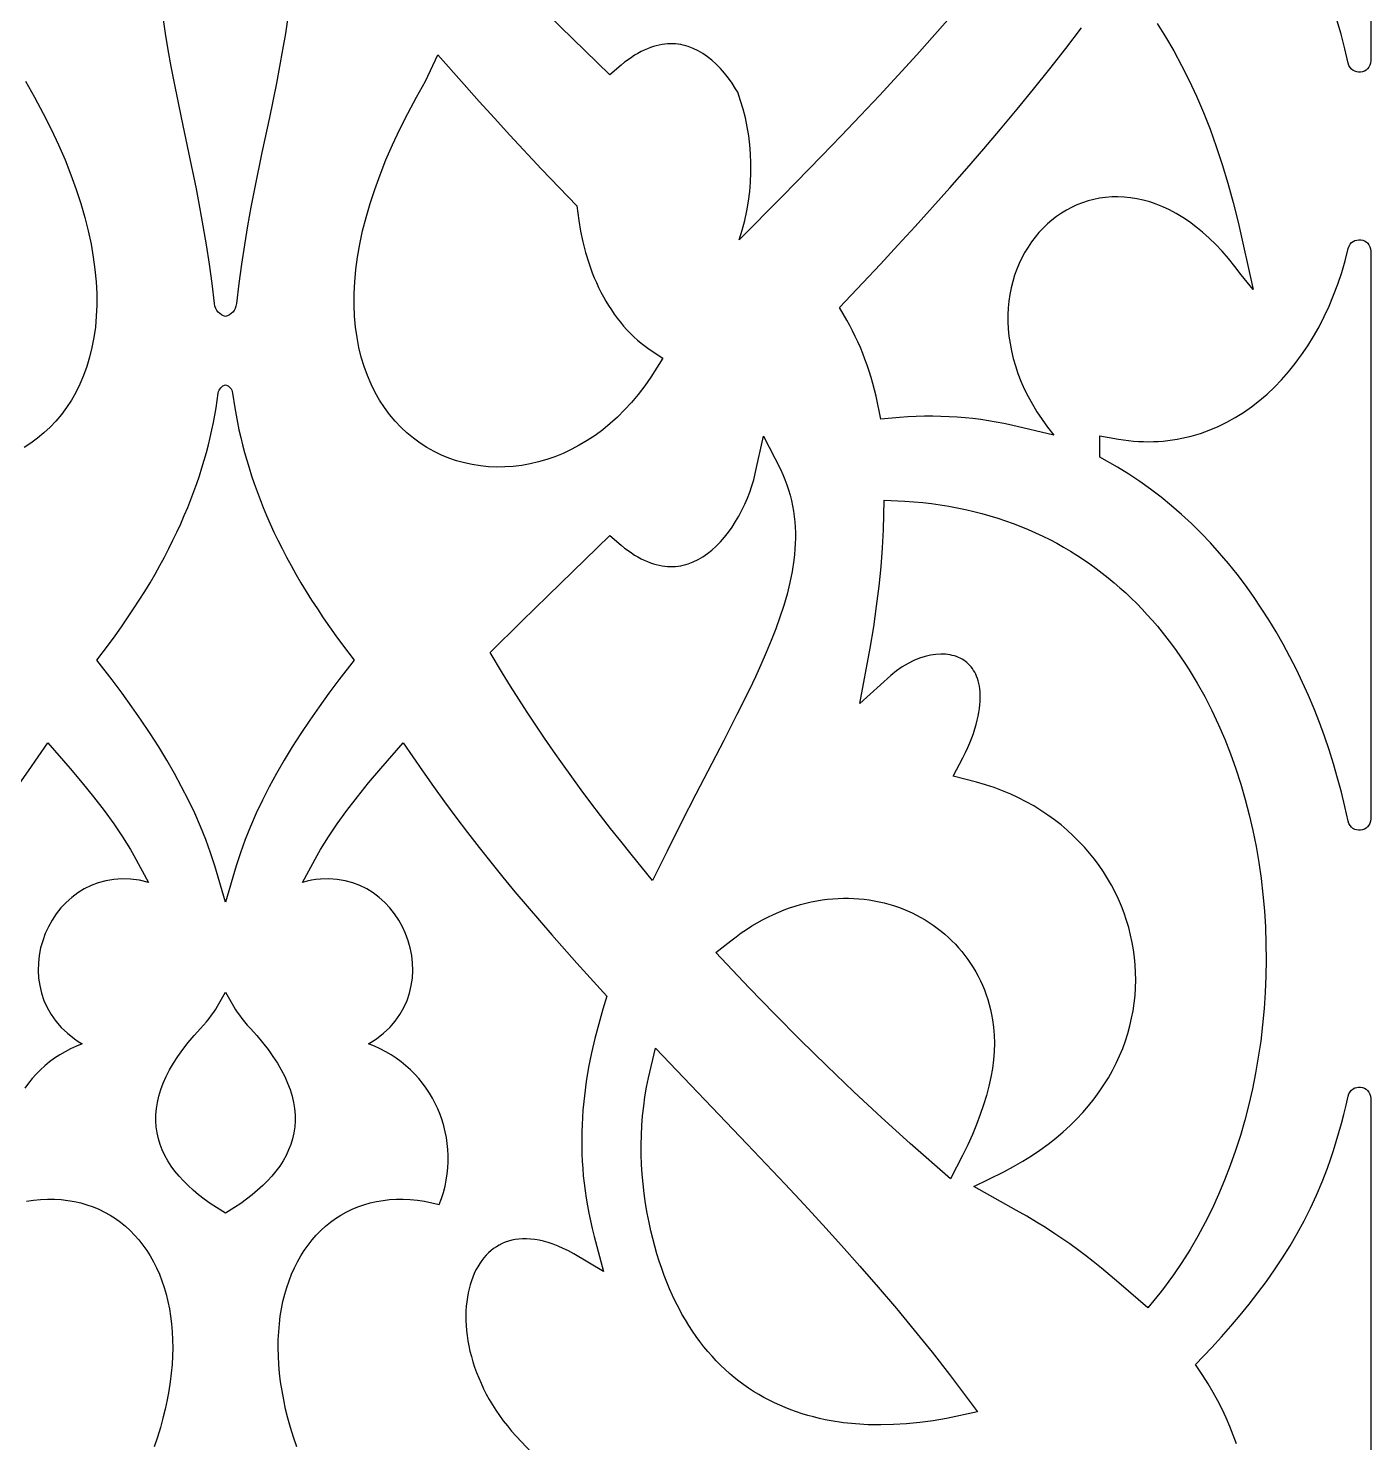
# Model space of a CAD drawing. Extents: x -280 to 280, y -610 to 610.
# Drawn here: x -158.6 to -100, y 367.1 to 428.8 of the extents above; entities that cross this region are included whole.
import ezdxf

# ---------------------------------------------------------------- set-up
doc = ezdxf.new("R2010")
doc.units = 0
doc.layers.add('LAYER_1', color=18, linetype='CONTINUOUS')

msp = doc.modelspace()

# ---------------------------------------------------------------- linework, layer by layer
at = {"layer": 'LAYER_1'}
for points in [[(-100, 430), (-100, 427.43), (-100.01, 427.324), (-100.037, 427.229), (-100.079, 427.147), (-100.135, 427.077), (-100.201, 427.021), (-100.276, 426.977), (-100.356, 426.946), (-100.441, 426.93), (-100.527, 426.927), (-100.612, 426.938), (-100.695, 426.964), (-100.772, 427.004), (-100.841, 427.059), (-100.901, 427.129), (-100.948, 427.215), (-100.981, 427.317), (-101.125, 427.949), (-101.288, 428.58), (-101.473, 429.215)], [(-147.283, 429.331), (-147.386, 428.622), (-147.505, 427.904), (-147.636, 427.179), (-147.778, 426.443), (-148.084, 424.949), (-148.407, 423.414), (-148.73, 421.836), (-148.885, 421.032), (-149.033, 420.216), (-149.173, 419.389), (-149.303, 418.55), (-149.419, 417.698), (-149.521, 416.827), (-149.542, 416.716), (-149.577, 416.616), (-149.624, 416.528), (-149.683, 416.451), (-149.751, 416.386), (-149.828, 416.333), (-149.911, 416.291), (-150, 416.261), (-150.089, 416.291), (-150.172, 416.333), (-150.249, 416.386), (-150.317, 416.451), (-150.376, 416.528), (-150.423, 416.616), (-150.458, 416.716), (-150.479, 416.827), (-150.581, 417.698), (-150.697, 418.55), (-150.827, 419.389), (-150.967, 420.216), (-151.115, 421.032), (-151.27, 421.836), (-151.593, 423.414), (-151.916, 424.949), (-152.222, 426.443), (-152.364, 427.179), (-152.495, 427.904), (-152.614, 428.622), (-152.717, 429.331)], [(-118.24, 429.457), (-119.024, 428.569), (-119.821, 427.682), (-120.63, 426.797), (-121.451, 425.913), (-122.281, 425.031), (-123.121, 424.149), (-123.968, 423.269), (-125.68, 421.513), (-127.566, 419.601), (-127.436, 420.028), (-127.326, 420.453), (-127.236, 420.877), (-127.164, 421.298), (-127.11, 421.716), (-127.075, 422.132), (-127.057, 422.544), (-127.057, 422.952), (-127.073, 423.357), (-127.107, 423.757), (-127.156, 424.153), (-127.222, 424.543), (-127.303, 424.929), (-127.399, 425.308), (-127.51, 425.682), (-127.635, 426.049), (-127.728, 426.206), (-127.881, 426.443), (-128.042, 426.67), (-128.212, 426.885), (-128.389, 427.087), (-128.573, 427.274), (-128.763, 427.447), (-128.959, 427.602), (-129.16, 427.741), (-129.366, 427.861), (-129.576, 427.962), (-129.796, 428.045), (-129.9, 428.077), (-130.01, 428.105), (-130.121, 428.128), (-130.233, 428.146), (-130.347, 428.158), (-130.462, 428.165), (-130.578, 428.166), (-130.697, 428.162), (-130.817, 428.151), (-130.939, 428.134), (-131.063, 428.111), (-131.189, 428.081), (-131.317, 428.044), (-131.448, 428), (-131.581, 427.949), (-131.716, 427.89), (-131.853, 427.823), (-131.993, 427.748), (-132.135, 427.664), (-132.279, 427.572), (-132.425, 427.47), (-132.574, 427.359), (-132.724, 427.239), (-133.223, 426.813), (-135.93, 429.441)], [(-109.326, 429.052), (-108.957, 428.464), (-108.601, 427.853), (-108.257, 427.218), (-107.926, 426.56), (-107.609, 425.878), (-107.305, 425.171), (-107.015, 424.438), (-106.74, 423.679), (-106.478, 422.894), (-106.232, 422.081), (-106.001, 421.241), (-105.785, 420.372), (-105.13, 417.44), (-105.652, 418.075), (-105.927, 418.442), (-106.205, 418.787), (-106.486, 419.109), (-106.769, 419.408), (-107.054, 419.686), (-107.341, 419.942), (-107.629, 420.177), (-107.917, 420.391), (-108.206, 420.585), (-108.495, 420.759), (-108.784, 420.913), (-109.072, 421.048), (-109.36, 421.164), (-109.645, 421.261), (-109.929, 421.341), (-110.211, 421.403), (-110.49, 421.447), (-110.766, 421.475), (-111.039, 421.486), (-111.308, 421.481), (-111.574, 421.46), (-111.835, 421.424), (-112.091, 421.373), (-112.341, 421.307), (-112.587, 421.227), (-112.826, 421.133), (-113.059, 421.025), (-113.286, 420.905), (-113.505, 420.771), (-113.717, 420.626), (-113.921, 420.468), (-114.117, 420.299), (-114.305, 420.119), (-114.483, 419.928), (-114.653, 419.727), (-114.812, 419.515), (-114.962, 419.294), (-115.101, 419.064), (-115.23, 418.825), (-115.347, 418.577), (-115.453, 418.321), (-115.546, 418.058), (-115.628, 417.787), (-115.697, 417.509), (-115.753, 417.225), (-115.795, 416.934), (-115.824, 416.638), (-115.839, 416.336), (-115.839, 416.03), (-115.824, 415.718), (-115.793, 415.403), (-115.748, 415.083), (-115.686, 414.76), (-115.608, 414.434), (-115.513, 414.105), (-115.401, 413.774), (-115.271, 413.441), (-115.123, 413.106), (-114.958, 412.77), (-114.773, 412.434), (-114.57, 412.096), (-114.347, 411.759), (-114.104, 411.422), (-113.841, 411.086), (-115.686, 411.52), (-116.016, 411.59), (-116.349, 411.653), (-116.685, 411.71), (-117.024, 411.759), (-117.365, 411.802), (-117.71, 411.837), (-118.057, 411.865), (-118.408, 411.886), (-118.761, 411.899), (-119.117, 411.905), (-119.476, 411.904), (-119.838, 411.894), (-120.203, 411.877), (-120.57, 411.853), (-121.381, 411.781), (-121.597, 412.786), (-121.664, 413.06), (-121.737, 413.333), (-121.815, 413.604), (-121.898, 413.871), (-121.986, 414.134), (-122.079, 414.394), (-122.177, 414.65), (-122.28, 414.902), (-122.388, 415.15), (-122.501, 415.393), (-122.618, 415.631), (-122.74, 415.865), (-122.867, 416.093), (-123.196, 416.653), (-122.167, 417.735), (-121.403, 418.548), (-120.642, 419.368), (-119.883, 420.195), (-119.129, 421.03), (-118.378, 421.872), (-117.634, 422.722), (-116.895, 423.578), (-116.163, 424.441), (-115.438, 425.312), (-114.722, 426.188), (-114.015, 427.072), (-113.317, 427.962), (-112.63, 428.858)], [(-158.732, 426.533), (-158.335, 425.836), (-157.957, 425.129), (-157.61, 424.437), (-157.293, 423.76), (-157.005, 423.096), (-156.747, 422.447), (-156.517, 421.812), (-156.314, 421.192), (-156.139, 420.586), (-155.99, 419.994), (-155.867, 419.418), (-155.77, 418.856), (-155.697, 418.309), (-155.648, 417.777), (-155.622, 417.259), (-155.62, 416.757), (-155.64, 416.27), (-155.681, 415.799), (-155.744, 415.343), (-155.828, 414.903), (-155.931, 414.479), (-156.054, 414.071), (-156.196, 413.68), (-156.356, 413.305), (-156.533, 412.948), (-156.727, 412.607), (-156.937, 412.285), (-157.163, 411.98), (-157.403, 411.693), (-157.657, 411.425), (-157.924, 411.175), (-158.204, 410.944), (-158.494, 410.732), (-158.795, 410.539)], [(-159.078, 395.746), (-158.596, 396.431), (-157.759, 397.653), (-156.78, 396.53), (-156.252, 395.902), (-155.758, 395.289), (-155.299, 394.692), (-154.878, 394.111), (-154.497, 393.547), (-154.319, 393.268), (-154.153, 392.994), (-153.997, 392.724), (-153.36, 391.557), (-153.758, 391.648), (-154.144, 391.698), (-154.517, 391.711), (-154.877, 391.687), (-155.224, 391.63), (-155.555, 391.54), (-155.87, 391.42), (-156.169, 391.273), (-156.451, 391.099), (-156.714, 390.901), (-156.959, 390.681), (-157.183, 390.441), (-157.387, 390.183), (-157.57, 389.908), (-157.73, 389.62), (-157.867, 389.32), (-157.98, 389.009), (-158.069, 388.691), (-158.132, 388.366), (-158.168, 388.037), (-158.178, 387.707), (-158.159, 387.376), (-158.111, 387.047), (-158.034, 386.722), (-157.926, 386.403), (-157.788, 386.092), (-157.616, 385.791), (-157.412, 385.502), (-157.175, 385.226), (-156.902, 384.967), (-156.595, 384.726), (-156.427, 384.612), (-156.251, 384.504), (-156.51, 384.402), (-156.761, 384.288), (-157.003, 384.161), (-157.236, 384.024), (-157.46, 383.876), (-157.675, 383.717), (-157.88, 383.549), (-158.076, 383.371), (-158.262, 383.184), (-158.437, 382.989), (-158.603, 382.786), (-158.758, 382.575)], [(-146.891, 366.916), (-147.032, 367.336), (-147.16, 367.75), (-147.273, 368.16), (-147.373, 368.564), (-147.458, 368.963), (-147.531, 369.357), (-147.59, 369.745), (-147.636, 370.127), (-147.67, 370.503), (-147.69, 370.873), (-147.698, 371.235), (-147.693, 371.591), (-147.677, 371.94), (-147.647, 372.282), (-147.606, 372.616), (-147.553, 372.943), (-147.488, 373.261), (-147.412, 373.571), (-147.324, 373.873), (-147.224, 374.166), (-147.114, 374.45), (-146.992, 374.724), (-146.859, 374.989), (-146.715, 375.244), (-146.561, 375.488), (-146.396, 375.722), (-146.221, 375.945), (-146.036, 376.156), (-145.84, 376.356), (-145.635, 376.543), (-145.421, 376.718), (-145.197, 376.88), (-144.965, 377.029), (-144.724, 377.164), (-144.475, 377.285), (-144.219, 377.392), (-143.954, 377.485), (-143.683, 377.563), (-143.406, 377.626), (-143.122, 377.673), (-142.832, 377.706), (-142.537, 377.723), (-142.237, 377.724), (-141.931, 377.71), (-141.621, 377.679), (-141.307, 377.633), (-140.989, 377.571), (-140.666, 377.493), (-140.568, 377.756), (-140.484, 378.022), (-140.415, 378.288), (-140.36, 378.556), (-140.319, 378.824), (-140.292, 379.092), (-140.278, 379.359), (-140.278, 379.626), (-140.29, 379.891), (-140.316, 380.154), (-140.355, 380.414), (-140.406, 380.672), (-140.469, 380.927), (-140.545, 381.177), (-140.633, 381.424), (-140.732, 381.665), (-140.843, 381.902), (-140.965, 382.132), (-141.098, 382.357), (-141.242, 382.575), (-141.397, 382.786), (-141.563, 382.989), (-141.738, 383.184), (-141.924, 383.371), (-142.12, 383.549), (-142.325, 383.717), (-142.54, 383.876), (-142.764, 384.024), (-142.997, 384.161), (-143.239, 384.288), (-143.49, 384.402), (-143.749, 384.504), (-143.405, 384.726), (-143.098, 384.967), (-142.825, 385.226), (-142.588, 385.502), (-142.384, 385.791), (-142.212, 386.092), (-142.074, 386.403), (-141.966, 386.722), (-141.889, 387.047), (-141.841, 387.376), (-141.822, 387.707), (-141.832, 388.037), (-141.868, 388.366), (-141.931, 388.691), (-142.02, 389.009), (-142.133, 389.32), (-142.27, 389.62), (-142.43, 389.908), (-142.613, 390.183), (-142.817, 390.441), (-143.041, 390.681), (-143.286, 390.901), (-143.549, 391.099), (-143.831, 391.273), (-144.13, 391.42), (-144.445, 391.54), (-144.776, 391.63), (-145.123, 391.687), (-145.483, 391.711), (-145.856, 391.698), (-146.048, 391.678), (-146.242, 391.648), (-146.439, 391.608), (-146.64, 391.557), (-146.003, 392.724), (-145.847, 392.994), (-145.681, 393.268), (-145.503, 393.547), (-145.122, 394.111), (-144.701, 394.692), (-144.242, 395.289), (-143.748, 395.902), (-143.22, 396.53), (-142.241, 397.653), (-141.404, 396.431), (-140.922, 395.746), (-140.433, 395.07), (-139.937, 394.4), (-139.434, 393.737), (-138.924, 393.081), (-138.409, 392.431), (-137.887, 391.787), (-137.36, 391.149), (-136.828, 390.515), (-136.291, 389.887), (-135.75, 389.263), (-134.655, 388.027), (-133.355, 386.594), (-133.521, 386.019), (-133.706, 385.378), (-133.871, 384.746), (-134.017, 384.117), (-134.143, 383.489), (-134.248, 382.862), (-134.332, 382.235), (-134.394, 381.605), (-134.416, 381.292), (-134.433, 380.977), (-134.443, 380.662), (-134.448, 380.345), (-134.446, 380.027), (-134.438, 379.709), (-134.424, 379.389), (-134.403, 379.068), (-134.376, 378.746), (-134.342, 378.422), (-134.301, 378.096), (-134.253, 377.769), (-134.199, 377.44), (-134.137, 377.109), (-134.068, 376.776), (-133.991, 376.44), (-133.908, 376.102), (-133.496, 374.57), (-134.793, 375.337), (-135.029, 375.464), (-135.258, 375.576), (-135.481, 375.674), (-135.698, 375.758), (-135.908, 375.828), (-136.112, 375.885), (-136.309, 375.93), (-136.499, 375.962), (-136.682, 375.983), (-136.859, 375.992), (-137.029, 375.991), (-137.193, 375.98), (-137.35, 375.959), (-137.501, 375.929), (-137.646, 375.889), (-137.786, 375.841), (-137.92, 375.785), (-138.048, 375.72), (-138.172, 375.647), (-138.291, 375.566), (-138.405, 375.477), (-138.514, 375.38), (-138.618, 375.275), (-138.717, 375.162), (-138.811, 375.041), (-138.901, 374.913), (-138.984, 374.777), (-139.063, 374.634), (-139.135, 374.483), (-139.202, 374.326), (-139.262, 374.162), (-139.317, 373.991), (-139.364, 373.814), (-139.406, 373.632), (-139.44, 373.443), (-139.467, 373.25), (-139.487, 373.051), (-139.5, 372.848), (-139.506, 372.64), (-139.503, 372.428), (-139.493, 372.213), (-139.476, 371.994), (-139.45, 371.772), (-139.416, 371.547), (-139.374, 371.32), (-139.324, 371.091), (-139.265, 370.86), (-139.198, 370.627), (-139.122, 370.393), (-139.038, 370.158), (-138.945, 369.923), (-138.842, 369.687), (-138.731, 369.451), (-138.611, 369.215), (-138.481, 368.98), (-138.342, 368.746), (-138.194, 368.513), (-138.037, 368.282), (-137.869, 368.052), (-137.692, 367.824), (-137.505, 367.599), (-137.309, 367.376), (-136.403, 366.413)], [(-105.863, 367.039), (-105.999, 367.421), (-106.149, 367.801), (-106.312, 368.177), (-106.489, 368.551), (-106.679, 368.922), (-106.883, 369.29), (-107.101, 369.657), (-107.335, 370.024), (-107.651, 370.507), (-106.942, 371.253), (-106.52, 371.713), (-106.106, 372.18), (-105.702, 372.656), (-105.307, 373.14), (-104.924, 373.632), (-104.553, 374.133), (-104.195, 374.643), (-103.85, 375.162), (-103.519, 375.691), (-103.205, 376.229), (-102.906, 376.777), (-102.624, 377.335), (-102.36, 377.903), (-102.115, 378.482), (-101.889, 379.074), (-101.754, 379.458), (-101.624, 379.847), (-101.501, 380.238), (-101.385, 380.632), (-101.275, 381.027), (-101.171, 381.424), (-101.073, 381.823), (-100.982, 382.227), (-100.949, 382.329), (-100.901, 382.415), (-100.842, 382.485), (-100.772, 382.54), (-100.695, 382.581), (-100.613, 382.606), (-100.527, 382.617), (-100.441, 382.615), (-100.357, 382.598), (-100.276, 382.567), (-100.201, 382.524), (-100.135, 382.467), (-100.08, 382.397), (-100.037, 382.315), (-100.01, 382.221), (-100.001, 382.114), (-100.001, 346.608)], [(-158.693, 377.633), (-158.379, 377.679), (-158.069, 377.71), (-157.763, 377.724), (-157.463, 377.723), (-157.168, 377.706), (-156.878, 377.673), (-156.594, 377.626), (-156.317, 377.563), (-156.046, 377.485), (-155.781, 377.392), (-155.525, 377.285), (-155.276, 377.164), (-155.035, 377.029), (-154.803, 376.88), (-154.579, 376.718), (-154.365, 376.543), (-154.16, 376.356), (-153.964, 376.156), (-153.779, 375.945), (-153.604, 375.722), (-153.439, 375.488), (-153.285, 375.244), (-153.141, 374.989), (-153.008, 374.724), (-152.886, 374.45), (-152.776, 374.166), (-152.676, 373.873), (-152.588, 373.571), (-152.512, 373.261), (-152.447, 372.943), (-152.394, 372.616), (-152.353, 372.282), (-152.323, 371.94), (-152.307, 371.591), (-152.302, 371.235), (-152.31, 370.873), (-152.33, 370.503), (-152.364, 370.127), (-152.41, 369.745), (-152.469, 369.357), (-152.542, 368.963), (-152.627, 368.564), (-152.727, 368.16), (-152.84, 367.75), (-152.968, 367.336), (-153.109, 366.916)]]:
    msp.add_lwpolyline(points, dxfattribs=at)
for points in [[(-139.582, 426.383), (-138.926, 425.648), (-138.259, 424.912), (-137.581, 424.175), (-136.195, 422.698), (-134.659, 421.094), (-134.578, 420.447), (-134.5, 419.979), (-134.401, 419.515), (-134.281, 419.058), (-134.141, 418.605), (-134.065, 418.387), (-133.983, 418.168), (-133.896, 417.953), (-133.804, 417.74), (-133.707, 417.532), (-133.605, 417.326), (-133.499, 417.125), (-133.387, 416.928), (-133.271, 416.735), (-133.15, 416.546), (-133.024, 416.363), (-132.893, 416.184), (-132.758, 416.011), (-132.617, 415.843), (-132.473, 415.681), (-132.323, 415.524), (-132.169, 415.374), (-132.01, 415.229), (-131.847, 415.091), (-131.679, 414.959), (-131.506, 414.835), (-130.911, 414.438), (-131.427, 413.618), (-131.697, 413.228), (-131.979, 412.858), (-132.271, 412.509), (-132.573, 412.18), (-132.884, 411.871), (-133.203, 411.583), (-133.53, 411.316), (-133.865, 411.069), (-134.205, 410.842), (-134.551, 410.636), (-134.902, 410.45), (-135.257, 410.284), (-135.615, 410.139), (-135.976, 410.014), (-136.339, 409.909), (-136.703, 409.824), (-137.068, 409.76), (-137.432, 409.715), (-137.796, 409.691), (-138.157, 409.686), (-138.516, 409.702), (-138.872, 409.737), (-139.224, 409.793), (-139.571, 409.868), (-139.912, 409.963), (-140.247, 410.078), (-140.574, 410.212), (-140.894, 410.366), (-141.205, 410.539), (-141.506, 410.732), (-141.796, 410.944), (-142.076, 411.175), (-142.343, 411.425), (-142.597, 411.693), (-142.837, 411.98), (-143.063, 412.285), (-143.273, 412.607), (-143.467, 412.948), (-143.644, 413.305), (-143.804, 413.68), (-143.946, 414.071), (-144.069, 414.479), (-144.172, 414.903), (-144.256, 415.343), (-144.319, 415.799), (-144.36, 416.27), (-144.38, 416.757), (-144.378, 417.259), (-144.352, 417.777), (-144.303, 418.309), (-144.23, 418.856), (-144.133, 419.418), (-144.01, 419.994), (-143.861, 420.586), (-143.686, 421.192), (-143.483, 421.812), (-143.253, 422.447), (-142.995, 423.096), (-142.707, 423.76), (-142.39, 424.437), (-142.043, 425.129), (-141.665, 425.836), (-141.268, 426.533), (-140.725, 427.686)], [(-100.434, 419.606), (-100.35, 419.588), (-100.271, 419.557), (-100.197, 419.513), (-100.132, 419.456), (-100.078, 419.387), (-100.036, 419.305), (-100.009, 419.211), (-100, 419.106), (-100.001, 394.334), (-100.01, 394.228), (-100.037, 394.133), (-100.08, 394.051), (-100.136, 393.981), (-100.202, 393.924), (-100.277, 393.881), (-100.358, 393.851), (-100.443, 393.834), (-100.529, 393.831), (-100.614, 393.843), (-100.697, 393.869), (-100.774, 393.909), (-100.843, 393.965), (-100.903, 394.036), (-100.95, 394.122), (-100.982, 394.224), (-101.123, 394.861), (-101.277, 395.488), (-101.443, 396.109), (-101.623, 396.725), (-101.816, 397.336), (-102.023, 397.939), (-102.242, 398.536), (-102.474, 399.126), (-102.719, 399.708), (-102.976, 400.282), (-103.246, 400.848), (-103.528, 401.404), (-103.822, 401.951), (-104.128, 402.488), (-104.447, 403.014), (-104.777, 403.53), (-105.118, 404.035), (-105.472, 404.528), (-105.837, 405.009), (-106.213, 405.477), (-106.6, 405.932), (-106.998, 406.374), (-107.407, 406.802), (-107.827, 407.216), (-108.258, 407.615), (-108.699, 408), (-109.151, 408.369), (-109.613, 408.721), (-110.085, 409.058), (-110.567, 409.378), (-111.06, 409.681), (-111.823, 410.115), (-111.823, 411.055), (-111.009, 410.905), (-110.788, 410.871), (-110.569, 410.843), (-110.35, 410.821), (-110.133, 410.806), (-109.917, 410.798), (-109.702, 410.795), (-109.489, 410.799), (-109.277, 410.808), (-109.067, 410.824), (-108.858, 410.845), (-108.65, 410.873), (-108.444, 410.906), (-108.239, 410.946), (-108.036, 410.99), (-107.835, 411.041), (-107.635, 411.097), (-107.437, 411.159), (-107.24, 411.227), (-107.049, 411.298), (-106.661, 411.462), (-106.285, 411.646), (-105.916, 411.85), (-105.555, 412.076), (-105.203, 412.322), (-104.86, 412.587), (-104.527, 412.873), (-104.204, 413.178), (-103.89, 413.501), (-103.588, 413.843), (-103.297, 414.203), (-103.018, 414.58), (-102.751, 414.975), (-102.497, 415.386), (-102.257, 415.814), (-102.029, 416.257), (-101.816, 416.716), (-101.618, 417.19), (-101.435, 417.678), (-101.267, 418.18), (-101.115, 418.695), (-100.978, 419.233), (-100.943, 419.332), (-100.894, 419.416), (-100.833, 419.484), (-100.763, 419.538), (-100.686, 419.576), (-100.604, 419.6), (-100.519, 419.61)], [(-149.887, 413.231), (-149.793, 413.152), (-149.755, 413.103), (-149.724, 413.048), (-149.701, 412.986), (-149.686, 412.918), (-149.593, 412.278), (-149.476, 411.633), (-149.409, 411.31), (-149.335, 410.982), (-149.254, 410.653), (-149.167, 410.32), (-149.072, 409.985), (-148.971, 409.648), (-148.862, 409.308), (-148.746, 408.965), (-148.622, 408.619), (-148.49, 408.271), (-148.35, 407.921), (-148.203, 407.567), (-148.046, 407.211), (-147.882, 406.852), (-147.708, 406.491), (-147.526, 406.126), (-147.335, 405.759), (-147.135, 405.389), (-146.925, 405.016), (-146.706, 404.64), (-146.476, 404.261), (-146.238, 403.879), (-145.988, 403.494), (-145.729, 403.106), (-145.46, 402.716), (-145.179, 402.322), (-144.888, 401.925), (-144.384, 401.258), (-145.047, 400.403), (-145.489, 399.814), (-145.914, 399.226), (-146.322, 398.64), (-146.713, 398.055), (-147.085, 397.471), (-147.439, 396.888), (-147.773, 396.307), (-148.088, 395.727), (-148.383, 395.149), (-148.657, 394.572), (-148.909, 393.997), (-149.14, 393.423), (-149.348, 392.851), (-149.534, 392.281), (-150, 390.689), (-150.466, 392.281), (-150.652, 392.851), (-150.86, 393.423), (-151.091, 393.997), (-151.343, 394.572), (-151.617, 395.149), (-151.912, 395.727), (-152.227, 396.307), (-152.561, 396.888), (-152.915, 397.471), (-153.287, 398.055), (-153.678, 398.64), (-154.086, 399.226), (-154.511, 399.814), (-154.953, 400.403), (-155.616, 401.258), (-155.112, 401.925), (-154.821, 402.322), (-154.54, 402.716), (-154.271, 403.106), (-154.012, 403.494), (-153.762, 403.879), (-153.524, 404.261), (-153.294, 404.64), (-153.075, 405.016), (-152.865, 405.389), (-152.665, 405.759), (-152.474, 406.126), (-152.292, 406.491), (-152.118, 406.852), (-151.954, 407.211), (-151.797, 407.567), (-151.65, 407.921), (-151.51, 408.271), (-151.378, 408.619), (-151.254, 408.965), (-151.138, 409.308), (-151.029, 409.648), (-150.928, 409.985), (-150.833, 410.32), (-150.746, 410.653), (-150.665, 410.982), (-150.591, 411.31), (-150.524, 411.633), (-150.407, 412.278), (-150.314, 412.918), (-150.299, 412.986), (-150.276, 413.048), (-150.207, 413.152), (-150.113, 413.231), (-150, 413.284)], [(-125.773, 409.589), (-125.669, 409.367), (-125.575, 409.143), (-125.49, 408.918), (-125.414, 408.691), (-125.347, 408.462), (-125.289, 408.232), (-125.24, 408), (-125.199, 407.767), (-125.167, 407.533), (-125.143, 407.298), (-125.127, 407.061), (-125.118, 406.824), (-125.118, 406.585), (-125.124, 406.346), (-125.138, 406.105), (-125.159, 405.864), (-125.187, 405.618), (-125.261, 405.133), (-125.36, 404.641), (-125.482, 404.145), (-125.626, 403.643), (-125.79, 403.137), (-125.972, 402.626), (-126.172, 402.109), (-126.389, 401.587), (-126.62, 401.058), (-126.864, 400.524), (-127.122, 399.982), (-127.667, 398.881), (-128.247, 397.75), (-129.471, 395.4), (-130.096, 394.178), (-130.718, 392.92), (-131.349, 391.633), (-132.293, 392.788), (-132.744, 393.349), (-133.187, 393.911), (-133.623, 394.473), (-134.051, 395.035), (-134.471, 395.598), (-134.884, 396.161), (-135.288, 396.725), (-135.685, 397.289), (-136.074, 397.854), (-136.456, 398.419), (-136.829, 398.985), (-137.194, 399.551), (-137.552, 400.118), (-137.901, 400.685), (-138.447, 401.593), (-137.068, 402.956), (-135.93, 404.069), (-133.223, 406.697), (-132.724, 406.271), (-132.574, 406.151), (-132.425, 406.04), (-132.279, 405.939), (-132.135, 405.846), (-131.993, 405.763), (-131.853, 405.687), (-131.716, 405.62), (-131.581, 405.561), (-131.448, 405.51), (-131.317, 405.466), (-131.189, 405.429), (-131.063, 405.4), (-130.939, 405.376), (-130.817, 405.36), (-130.697, 405.349), (-130.578, 405.344), (-130.462, 405.345), (-130.347, 405.352), (-130.233, 405.365), (-130.121, 405.382), (-130.01, 405.405), (-129.9, 405.433), (-129.796, 405.465), (-129.576, 405.549), (-129.366, 405.65), (-129.16, 405.77), (-128.959, 405.908), (-128.763, 406.064), (-128.573, 406.236), (-128.389, 406.424), (-128.212, 406.626), (-128.042, 406.841), (-127.881, 407.067), (-127.728, 407.304), (-127.585, 407.55), (-127.451, 407.803), (-127.326, 408.063), (-127.212, 408.327), (-127.109, 408.594), (-127.017, 408.863), (-126.936, 409.132), (-126.867, 409.4), (-126.515, 411.029)], [(-120.337, 408.198), (-119.943, 408.17), (-119.555, 408.134), (-119.171, 408.09), (-118.792, 408.038), (-118.418, 407.978), (-118.049, 407.91), (-117.685, 407.834), (-117.326, 407.751), (-116.972, 407.66), (-116.623, 407.562), (-116.279, 407.456), (-115.94, 407.344), (-115.606, 407.224), (-115.277, 407.097), (-114.953, 406.963), (-114.634, 406.822), (-114.32, 406.674), (-114.011, 406.52), (-113.707, 406.359), (-113.408, 406.192), (-113.114, 406.019), (-112.826, 405.839), (-112.542, 405.654), (-112.263, 405.462), (-111.99, 405.265), (-111.721, 405.061), (-111.458, 404.853), (-111.2, 404.638), (-110.946, 404.419), (-110.698, 404.193), (-110.455, 403.963), (-110.217, 403.728), (-109.984, 403.488), (-109.756, 403.243), (-109.533, 402.993), (-109.315, 402.738), (-109.103, 402.479), (-108.895, 402.216), (-108.692, 401.948), (-108.494, 401.676), (-108.301, 401.4), (-108.114, 401.12), (-107.931, 400.836), (-107.753, 400.548), (-107.579, 400.255), (-107.249, 399.664), (-106.938, 399.057), (-106.646, 398.438), (-106.374, 397.807), (-106.121, 397.165), (-105.887, 396.512), (-105.673, 395.85), (-105.478, 395.18), (-105.302, 394.502), (-105.145, 393.817), (-105.007, 393.125), (-104.888, 392.429), (-104.787, 391.727), (-104.706, 391.022), (-104.643, 390.314), (-104.598, 389.603), (-104.572, 388.891), (-104.565, 388.178), (-104.576, 387.465), (-104.606, 386.753), (-104.653, 386.042), (-104.72, 385.334), (-104.804, 384.629), (-104.907, 383.928), (-105.027, 383.232), (-105.166, 382.541), (-105.324, 381.856), (-105.499, 381.179), (-105.692, 380.509), (-105.903, 379.848), (-106.133, 379.196), (-106.38, 378.555), (-106.645, 377.924), (-106.929, 377.306), (-107.23, 376.7), (-107.549, 376.107), (-107.887, 375.529), (-108.242, 374.965), (-108.614, 374.42), (-108.808, 374.15), (-109.006, 373.887), (-109.209, 373.628), (-109.734, 372.982), (-110.991, 374.07), (-111.757, 374.714), (-112.112, 375), (-112.456, 375.27), (-112.795, 375.527), (-113.134, 375.773), (-113.478, 376.012), (-113.832, 376.248), (-114.203, 376.486), (-114.595, 376.727), (-115.014, 376.977), (-115.465, 377.237), (-117.331, 378.277), (-116.02, 378.921), (-115.599, 379.145), (-115.195, 379.378), (-114.808, 379.62), (-114.439, 379.869), (-114.086, 380.126), (-113.75, 380.39), (-113.431, 380.66), (-113.128, 380.937), (-112.842, 381.22), (-112.571, 381.509), (-112.316, 381.803), (-112.077, 382.102), (-111.854, 382.405), (-111.645, 382.713), (-111.452, 383.025), (-111.274, 383.34), (-111.111, 383.659), (-110.963, 383.98), (-110.829, 384.304), (-110.71, 384.631), (-110.605, 384.959), (-110.514, 385.289), (-110.437, 385.62), (-110.374, 385.953), (-110.324, 386.286), (-110.289, 386.619), (-110.267, 386.952), (-110.258, 387.285), (-110.263, 387.618), (-110.281, 387.949), (-110.312, 388.279), (-110.356, 388.607), (-110.412, 388.934), (-110.482, 389.257), (-110.564, 389.579), (-110.659, 389.897), (-110.767, 390.212), (-110.886, 390.523), (-111.018, 390.829), (-111.162, 391.132), (-111.318, 391.429), (-111.486, 391.722), (-111.666, 392.009), (-111.858, 392.29), (-112.061, 392.564), (-112.276, 392.832), (-112.502, 393.093), (-112.74, 393.347), (-112.989, 393.594), (-113.249, 393.832), (-113.52, 394.062), (-113.802, 394.283), (-114.094, 394.495), (-114.398, 394.697), (-114.712, 394.89), (-115.037, 395.073), (-115.373, 395.245), (-115.718, 395.406), (-116.075, 395.556), (-116.441, 395.695), (-116.818, 395.821), (-117.205, 395.935), (-118.223, 396.195), (-117.806, 396.997), (-117.696, 397.221), (-117.595, 397.44), (-117.504, 397.653), (-117.421, 397.86), (-117.348, 398.061), (-117.283, 398.257), (-117.226, 398.446), (-117.178, 398.63), (-117.137, 398.807), (-117.105, 398.979), (-117.079, 399.144), (-117.061, 399.303), (-117.049, 399.456), (-117.044, 399.602), (-117.045, 399.742), (-117.052, 399.876), (-117.065, 400.004), (-117.083, 400.125), (-117.107, 400.241), (-117.135, 400.35), (-117.167, 400.453), (-117.204, 400.551), (-117.244, 400.643), (-117.289, 400.73), (-117.337, 400.811), (-117.389, 400.888), (-117.444, 400.96), (-117.502, 401.027), (-117.563, 401.089), (-117.628, 401.148), (-117.696, 401.202), (-117.768, 401.252), (-117.842, 401.298), (-117.921, 401.34), (-118.002, 401.377), (-118.087, 401.411), (-118.175, 401.44), (-118.266, 401.465), (-118.361, 401.485), (-118.459, 401.501), (-118.559, 401.512), (-118.663, 401.518), (-118.764, 401.519), (-118.99, 401.506), (-119.219, 401.472), (-119.456, 401.416), (-119.699, 401.337), (-119.946, 401.235), (-120.197, 401.11), (-120.449, 400.961), (-120.701, 400.786), (-120.952, 400.587), (-122.301, 399.363), (-121.853, 401.779), (-121.7, 402.706), (-121.571, 403.607), (-121.464, 404.482), (-121.38, 405.332), (-121.317, 406.155), (-121.274, 406.952), (-121.235, 408.242)], [(-122.796, 390.865), (-122.569, 390.857), (-122.343, 390.842), (-122.12, 390.82), (-121.899, 390.791), (-121.679, 390.755), (-121.463, 390.712), (-121.249, 390.662), (-121.037, 390.605), (-120.828, 390.541), (-120.623, 390.471), (-120.42, 390.395), (-120.221, 390.312), (-120.025, 390.222), (-119.832, 390.127), (-119.643, 390.025), (-119.458, 389.918), (-119.277, 389.804), (-119.1, 389.685), (-118.928, 389.56), (-118.76, 389.429), (-118.596, 389.293), (-118.437, 389.151), (-118.283, 389.004), (-118.134, 388.852), (-117.99, 388.694), (-117.852, 388.532), (-117.718, 388.365), (-117.591, 388.192), (-117.469, 388.015), (-117.353, 387.833), (-117.243, 387.647), (-117.14, 387.457), (-117.043, 387.262), (-116.952, 387.063), (-116.868, 386.859), (-116.79, 386.652), (-116.72, 386.441), (-116.657, 386.226), (-116.601, 386.008), (-116.552, 385.787), (-116.51, 385.558), (-116.466, 385.228), (-116.439, 384.887), (-116.431, 384.537), (-116.442, 384.178), (-116.471, 383.811), (-116.519, 383.436), (-116.586, 383.051), (-116.671, 382.658), (-116.776, 382.256), (-116.901, 381.844), (-117.044, 381.423), (-117.208, 380.992), (-117.391, 380.551), (-117.595, 380.1), (-117.819, 379.638), (-118.353, 378.606), (-120.105, 380.158), (-121.352, 381.288), (-122.567, 382.417), (-123.752, 383.545), (-124.908, 384.676), (-126.036, 385.81), (-127.137, 386.948), (-128.584, 388.488), (-127.938, 389.01), (-127.71, 389.184), (-127.48, 389.349), (-127.249, 389.505), (-127.016, 389.652), (-126.783, 389.791), (-126.549, 389.92), (-126.314, 390.041), (-126.078, 390.154), (-125.842, 390.258), (-125.605, 390.353), (-125.368, 390.44), (-125.132, 390.518), (-124.895, 390.589), (-124.659, 390.651), (-124.423, 390.705), (-124.187, 390.751), (-123.953, 390.789), (-123.719, 390.82), (-123.486, 390.842), (-123.255, 390.857), (-123.024, 390.865)], [(-149.654, 386.153), (-149.575, 386.022), (-149.488, 385.888), (-149.392, 385.751), (-149.286, 385.613), (-149.172, 385.471), (-149.048, 385.327), (-148.91, 385.176), (-148.634, 384.868), (-148.376, 384.561), (-148.14, 384.257), (-147.926, 383.957), (-147.734, 383.66), (-147.563, 383.367), (-147.414, 383.078), (-147.286, 382.791), (-147.179, 382.508), (-147.093, 382.228), (-147.028, 381.951), (-146.984, 381.677), (-146.961, 381.406), (-146.958, 381.14), (-146.976, 380.877), (-147.013, 380.619), (-147.071, 380.365), (-147.147, 380.116), (-147.242, 379.872), (-147.355, 379.634), (-147.485, 379.401), (-147.632, 379.173), (-147.795, 378.952), (-147.974, 378.735), (-148.167, 378.524), (-148.374, 378.318), (-148.595, 378.117), (-148.829, 377.921), (-149.076, 377.73), (-149.336, 377.543), (-149.607, 377.36), (-150, 377.119), (-150.393, 377.36), (-150.664, 377.543), (-150.924, 377.73), (-151.171, 377.921), (-151.405, 378.117), (-151.626, 378.318), (-151.833, 378.524), (-152.026, 378.735), (-152.205, 378.952), (-152.368, 379.173), (-152.515, 379.401), (-152.645, 379.634), (-152.758, 379.872), (-152.853, 380.116), (-152.929, 380.365), (-152.987, 380.619), (-153.024, 380.877), (-153.042, 381.14), (-153.039, 381.406), (-153.016, 381.677), (-152.972, 381.951), (-152.907, 382.228), (-152.821, 382.508), (-152.714, 382.791), (-152.586, 383.078), (-152.437, 383.367), (-152.266, 383.66), (-152.074, 383.957), (-151.86, 384.257), (-151.624, 384.561), (-151.366, 384.868), (-151.09, 385.176), (-150.952, 385.327), (-150.828, 385.471), (-150.714, 385.613), (-150.608, 385.751), (-150.512, 385.888), (-150.425, 386.022), (-150.346, 386.153), (-150, 386.767)], [(-127.23, 380.131), (-125.565, 378.374), (-124.739, 377.49), (-123.919, 376.6), (-123.105, 375.703), (-122.298, 374.796), (-121.498, 373.879), (-120.707, 372.949), (-119.925, 372.005), (-119.153, 371.045), (-118.391, 370.067), (-117.161, 368.434), (-118.522, 368.155), (-119.108, 368.055), (-119.687, 367.976), (-120.261, 367.918), (-120.829, 367.882), (-121.389, 367.869), (-121.942, 367.878), (-122.487, 367.911), (-123.024, 367.967), (-123.549, 368.048), (-123.812, 368.098), (-124.07, 368.154), (-124.325, 368.216), (-124.578, 368.284), (-124.828, 368.359), (-125.075, 368.441), (-125.319, 368.529), (-125.561, 368.624), (-125.799, 368.725), (-126.034, 368.833), (-126.266, 368.948), (-126.494, 369.069), (-126.719, 369.198), (-126.94, 369.333), (-127.158, 369.475), (-127.372, 369.625), (-127.582, 369.781), (-127.788, 369.944), (-127.99, 370.114), (-128.188, 370.291), (-128.382, 370.476), (-128.571, 370.667), (-128.756, 370.866), (-128.937, 371.071), (-129.113, 371.284), (-129.284, 371.504), (-129.451, 371.731), (-129.613, 371.965), (-129.77, 372.206), (-129.922, 372.455), (-130.069, 372.711), (-130.211, 372.974), (-130.348, 373.244), (-130.48, 373.521), (-130.607, 373.806), (-130.728, 374.098), (-130.844, 374.397), (-130.955, 374.704), (-131.061, 375.018), (-131.161, 375.339), (-131.255, 375.668), (-131.344, 376.005), (-131.428, 376.349), (-131.506, 376.701), (-131.588, 377.121), (-131.66, 377.543), (-131.72, 377.967), (-131.769, 378.392), (-131.807, 378.818), (-131.833, 379.244), (-131.847, 379.67), (-131.85, 380.095), (-131.841, 380.519), (-131.82, 380.942), (-131.787, 381.363), (-131.741, 381.782), (-131.684, 382.198), (-131.614, 382.611), (-131.532, 383.021), (-131.23, 384.313)]]:
    msp.add_lwpolyline(points, close=True, dxfattribs=at)

doc.saveas('drawing.dxf')
